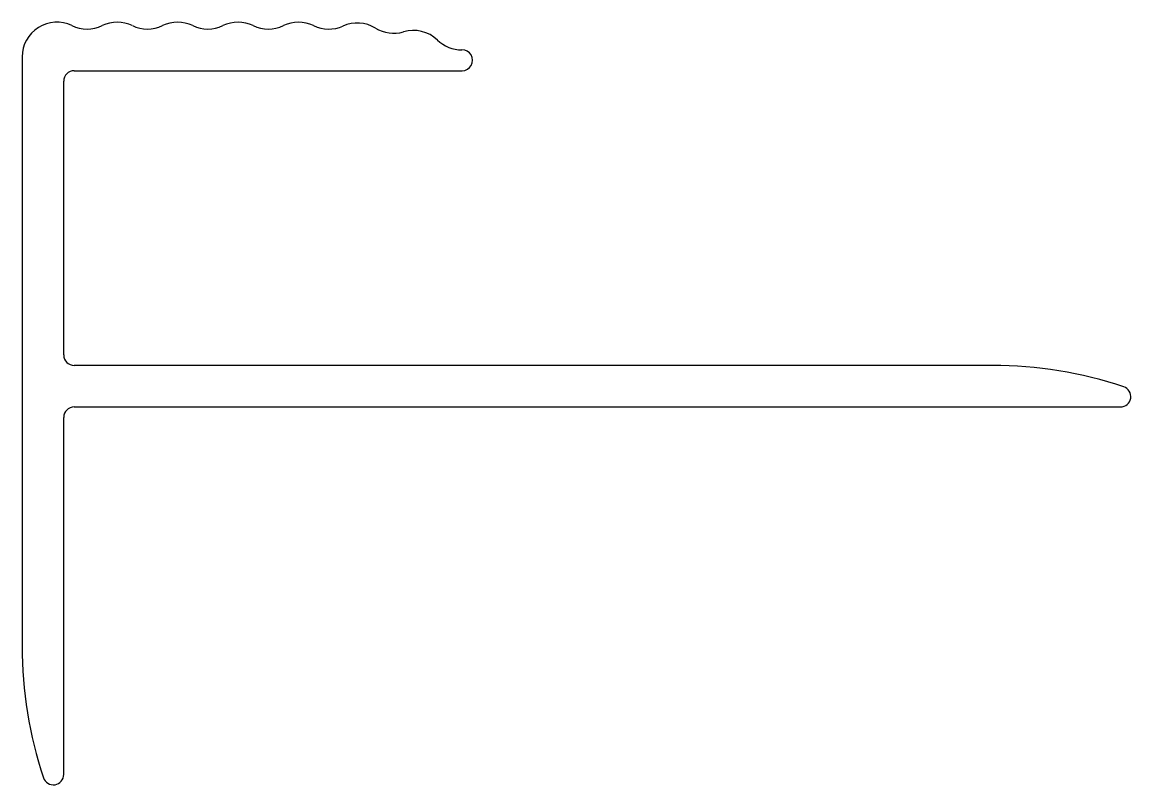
# Model space of a CAD drawing. Extents: x 2040 to 2072, y 1638.6 to 1660.6.
import ezdxf

# ---------------------------------------------------------------- set-up
doc = ezdxf.new("R2010")
doc.units = 0
doc.layers.get('0').update_dxf_attribs({"linetype": 'CONTINUOUS'})

msp = doc.modelspace()

# ---------------------------------------------------------------- linework, layer by layer
for p, q in [((2040.008, 1659.622), (2040.008, 1642.621)), ((2041.508, 1659.222), (2052.706, 1659.222)), ((2041.208, 1651.022), (2041.208, 1658.922)), ((2068.01, 1650.722), (2041.508, 1650.722)), ((2041.508, 1649.522), (2071.708, 1649.522)), ((2041.208, 1638.922), (2041.208, 1649.222))]:
    msp.add_line(p, q)
for centre, radius, start, end in [((2041.008, 1659.622), 1, 64.1581, 180), ((2041.88, 1661.422), 1, 244.1581, 295.8419), ((2042.752, 1659.622), 1, 64.1581, 115.8419), ((2043.624, 1661.422), 1, 244.1581, 295.8419), ((2044.495, 1659.622), 1, 64.1581, 115.8419), ((2045.367, 1661.422), 1, 244.1581, 295.8419), ((2046.239, 1659.622), 1, 64.1581, 115.8419), ((2047.111, 1661.422), 1, 244.1581, 295.8419), ((2047.983, 1659.622), 1, 64.1581, 115.8419), ((2048.854, 1661.422), 1, 244.1581, 294.3521), ((2049.679, 1659.6), 1, 58.3212, 114.3521), ((2050.729, 1661.302), 1, 238.3212, 286.5918), ((2051.3, 1659.386), 1, 46.0534, 106.5918), ((2052.688, 1660.826), 1, 226.0534, 270.7828), ((2052.706, 1659.524), 0.302, 270, 90.7828), ((2041.508, 1658.922), 0.3, 90, 180), ((2041.508, 1651.022), 0.3, 180, 270), ((2068.01, 1638.722), 12, 71.5713, 90), ((2071.708, 1649.822), 0.3, 270, 71.5713), ((2041.508, 1649.222), 0.3, 90, 180), ((2052.008, 1642.621), 12, 180, 198.4287), ((2040.908, 1638.922), 0.3, 198.4287, 360)]:
    msp.add_arc(centre, radius, start, end)

doc.saveas('drawing.dxf')
